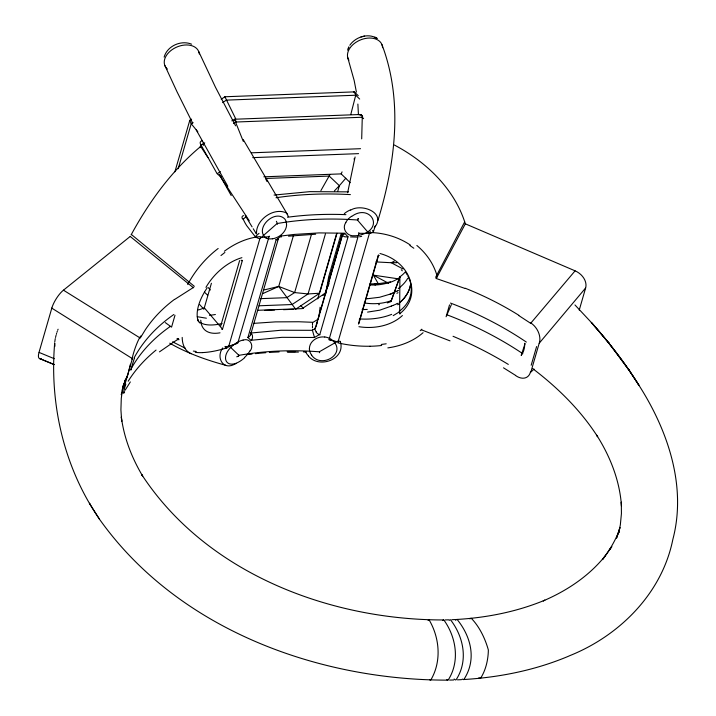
<?xml version="1.0" encoding="UTF-8"?>
<svg xmlns="http://www.w3.org/2000/svg" width="716" height="716" viewBox="0 0 716 716"><rect width="100%" height="100%" fill="white"/><g stroke="black" fill="none" stroke-linecap="round" stroke-linejoin="round"><path stroke-width="1.07" d="M312.498 324.876L312.48 322.29L298.885 321.752L275.392 321.878L253.688 323.364M312.489 325.878L312.489 326.38M399.976 313.966A6.104 3.276 52.5 0 1 399.644 311.693L399.904 276.806A43.613 33.187 22.2 0 0 405.283 271.928M312.48 326.863L312.471 327.83M309.41 348.647C309.455 341.076 317.707 335.983 324.742 337.057M312.445 329.512C314.217 330.989 316.624 325.977 316.857 323.578M361.696 138.877L362.269 117.245L235.528 122.033L243.288 141.392M286.66 224.743C286.212 232.1 279.33 237.739 272.393 238.84M54.756 341.926L55.275 338.57M319.094 315.783L320.106 307.2M130.41 364.229L127.833 374.844L124.826 381.019M370.19 231.187L369.886 233.38L359.19 233.309M531.183 365.25L536.597 346.562M355.091 156.983L347.627 192.765M325.717 293.855L328.671 276.832L340.995 234.221M121.273 394.614L121.711 392.493M122.15 390.372L122.812 387.195L121.281 398.373L120.915 409.785L121.711 421.384L121.335 416.918C124.002 437.95 131.896 458.016 142.708 476.167L141.643 474.484C206.074 573.086 329.181 620.029 443.607 619.958M618.678 532.892L620.333 524.891L621.425 513.623L621.336 502.131L621.479 506.123C619.823 480.758 610.238 456.522 596.705 435.221L597.645 436.742C580.595 410.125 557.764 387.705 532.713 368.624M618.767 532.74L619.94 527.486L616.521 538.146L619.438 530.001C615.286 540.678 609.45 550.586 602.46 559.644L611.84 546.594L609.227 550.21M55.517 337.46L56.063 335.33M350.795 114.488L355.736 95.228L354.304 91.881L224.914 96.767L221.217 99.256M121.353 394.623L125.461 379.856L122.758 386.891M375.193 225.979L373.663 230.973A3.141 1.826 79.2 0 1 373.475 231.384L372.589 230.409M329.02 339.742L358.993 233.309L358.6 232.7M377.95 220.43C395.142 163.848 403.466 101.386 381.968 44.66M51.812 308.149L39.013 352.397A15.17 4.779 -58 0 0 41.134 358.644M174.901 171.804L189.776 120.377L191.619 119.133M178.186 168.725L191.199 123.725L189.776 120.377L190.698 120.002M200.015 147.684L200.865 144.73L216.832 173.227M174.99 315.273L171.563 327.131L165.298 322.603M198.099 310.001A49.681 20.155 -52.4 0 0 204.329 307.746L211.408 283.267M239.609 260.597L220.474 326.773L222.524 329.154L242.384 260.472L241.587 260.749M338.328 340.905L369.304 233.801L357.4 219.991A257.706 161.055 15.6 0 0 277.065 223.553L259.872 238.643L228.896 345.747L238.947 355.342A257.706 166.873 16.7 0 1 319.291 351.798L338.328 340.905A4.887 2.622 37.8 0 0 340.279 341.335M247.924 337.487L276.054 240.048L281.075 236.02L294.169 234.427L319.094 232.906L344.629 233.21L348.057 236.862L319.873 334.327L314.476 337.487L282.041 337.334L250.922 340.297L247.87 337.513A4.636 3.643 -14.8 0 0 250.537 333.021M250.582 334.784L278.202 239.278A5.003 1.924 28.5 0 1 275.732 239.574M262.969 293.515L278.73 286.436L293.614 234.946M311.55 234.105L294.643 292.575L286.74 297.659L260.535 298.653M325.422 233.917L308.068 293.945L292.065 304.533L259.085 305.786M337.827 191.047L339.375 185.686L345.801 178.221M317.752 298.867L336.538 233.917M319.963 292.137L336.994 233.246M322.961 295.511L325.225 293.166L328.214 282.829M329.029 280.01L342.346 233.971M342.669 233.577L315.13 328.805A4.368 2.193 37.9 0 0 316.409 331.893M319.721 313.805L317.949 319.927M319.989 312.883L327.489 286.937M327.758 286.006L336.869 254.502M337.138 253.58L340.36 242.455M340.619 241.534L342.499 235.045M328.125 286.4L329.047 283.205M378.666 255.147A4.86 1.504 65.1 0 1 378.281 255.272L358.483 324.026A4.86 2.622 -44.1 0 0 359.45 321.52L378.576 255.344M390.936 301.588L393.854 293.444A259.639 11.769 -71.7 0 0 395.492 288.978L399.904 276.806L395.85 288.172A251.092 11.375 -71.7 0 1 393.075 295.78L390.936 301.588L388.09 302.644A48.93 37.68 21.4 0 1 387.258 302.886M449.523 304.9L446.095 316.758L451.402 304.577M579.235 310.1L585.634 287.975A15.17 11.483 33.1 0 0 575.091 270.836L465.328 223.822C454.57 188.827 426.101 161.744 394.364 145.017M56.34 334.345L56.636 333.352M317.537 321.332L316.937 323.301M521.239 355.252L525.052 343.635M56.949 332.331L57.298 331.293M164.143 57.101C167.186 45.949 181.13 39.81 191.602 44.195M347.582 50.156L348.844 46.925L348.28 48.366M57.674 330.255L58.086 329.226M224.556 97.653L224.914 96.767L235.725 118.838M122.794 386.891L127.466 375.882M263.864 176.816L341.174 173.89L342.069 171.876M329.978 174.534L320.902 190.59M222.721 347.949C215.811 357.266 222.927 370.745 234.759 364.122M250.179 350.885C254.261 345.747 249.965 337.54 243.1 340.145M464.684 221.871L435.731 277.11L436.277 278.524L465.185 288.503M131.135 234.848C149.17 201.706 171.831 170.417 201.008 146.216M436.277 278.524L465.328 223.822M51.794 308.157A15.17 4.779 -58 0 1 63.456 290.168L130.321 236.361M345.891 222.506C341.469 228.422 346.991 236.423 354.035 235.752A14.929 10.427 -8.5 0 0 362.484 234.311M125.166 390.157L130.33 381.923M420.229 330.694L421.831 329.199M194.349 286.319L131.341 234.463M193.768 287.241L174.606 299.476M236.593 343.152L236.056 343.77M349.811 45.251C355.476 36.963 368.158 32.721 376.983 38.422L374.817 37.196L377.09 38.342M455.591 620.333L456.343 619.617A7.661 2.864 86.7 0 1 457.139 619.474C471.11 636.694 476.874 659.606 463.923 679.386A7.661 2.864 86.7 0 1 463.127 679.52L462.294 679.081M585.634 287.975L539.184 343.25L530.833 372.141L534.055 369.08M575.091 270.845L530.663 323.31L518.635 315.461M428.079 620.503L428.517 620.074A7.661 2.264 -88.6 0 1 429.153 619.94C439.687 637.911 441.745 661.423 430.844 679.923A7.661 2.264 -88.6 0 1 430.209 680.066L429.573 679.618M605.038 556.081C588.847 576.201 566.795 590.807 543.211 600.903L544.867 600.169C516.97 611.75 486.961 617.666 456.871 619.456M374.316 227.706C386.98 212.983 361.741 203.031 350.634 210.155M334.417 190.877L339.375 185.686L329.217 176.082L265.448 178.49L267.068 181.587M442.649 620.548L443.132 620.119A7.661 2.578 89 0 1 443.848 619.975C456.208 637.106 460.137 661.342 448.216 679.976A7.661 2.578 89 0 1 447.5 680.111L446.757 679.663M449.263 620.36L449.764 619.931A7.661 2.721 87.8 0 1 450.516 619.788C463.646 636.81 468.559 660.734 456.101 679.761A7.661 2.721 87.8 0 1 455.349 679.896L454.123 679.001M259.854 238.625A4.896 2.148 32 0 1 255.308 236.665A3.159 3.07 -61.4 0 1 254.932 236.253L246.868 225.889A46.272 38.091 31.3 0 1 245.042 222.891L243.225 219.32L246.465 216.196M469.902 618.928L470.466 618.49A7.661 3.168 84.1 0 1 471.334 618.338C479.496 626.769 485.197 638.636 488.357 650.012C488.214 659.579 485.851 670.033 480.705 678.043A7.661 3.168 84.1 0 1 479.827 678.186L478.888 677.757M255.344 236.647L259.004 233.335M244.666 357.723C226.453 373.868 217.136 355.897 235.475 343.582A14.929 9.666 -36.8 0 1 243.127 340.01M220.967 255.531L224.878 252.471M159.462 351.86L174.427 341.559L178.633 339.008L178.919 339.814L176.95 338.775M399.644 311.693L393.191 315.649M255.666 232.933L256.498 232.333M193.052 122.481L191.199 123.725L197.813 131.78M222.649 102.603L226.346 100.124L355.736 95.228L359.683 99.059M231.832 120.861L233.577 119.688L234.356 120.762M201.151 145.25L204.74 142.842M233.416 123.573L235.573 122.132M220.385 171.563L217.181 173.72A4.949 2.229 38.6 0 0 220.931 176.378L221.208 176.503M325.225 293.166L302.215 308.623L257.733 310.296M295.681 309.223L319.658 293.211L308.068 293.945L294.643 292.575L278.73 286.436L264.231 289.926M351.726 216.447C368.812 203.541 384.814 226.408 362.556 234.418M193.392 287.743L130.249 236.486M394.23 261.197L391.258 262.736L375.864 261.913M397.299 290.956L398.472 290.365M397.129 291.045L392.905 292.969M236.432 363.352L235.313 363.88M397.138 303.673L398.159 303.208M396.789 303.826L393.236 305.338M390.838 306.278L379.731 310.189L367.577 312.104M390.139 294.106L391.061 293.712M389.952 294.187L379.578 297.274L367.46 298.733M391.804 293.408L392.726 293.041M391.571 305.974L393.057 305.41M234.132 344.423L235.824 343.85M234.043 344.459L233.076 344.781M236.164 343.734L237.757 343.188L269.225 236.101M228.807 346.15L232.897 344.835M353.597 92.087L354.304 91.881L358.26 95.711M360.998 36.946L364.632 36.104M359.575 236.799L361.705 236.307M222.47 329.163L221.763 329.297M370.145 284.333A65.612 49.681 33.1 0 0 374.2 284.216L390.497 282.006L388.77 282.614A48.93 37.68 21.4 0 1 369.93 284.923M386.192 343.805L381.243 344.468M276 197.75C300.595 194.063 325.583 193.213 350.401 194.609M250.967 333.012L280.985 330.246L312.436 330.318L314.476 337.487M274.049 195.065L309.84 191.646L348.432 191.87M376.231 283.849L374.012 284.109A61.782 47.578 21.4 0 1 369.823 284.01M260.212 237.524L269.046 236.71M288.53 236.164L315.649 234.221M357.526 237.121L350.491 236.906M463.395 679.547C499.231 677.425 534.95 670.319 568.128 656.393L569.784 655.65C619.644 635.62 662.014 593.304 672.825 539.515C686.957 486.083 667.733 430.298 638.905 385.226L637.974 383.794C624.298 361.974 608.394 341.666 591.282 322.442C608.77 342.087 624.978 362.887 638.905 385.226L628.791 369.796L629.713 371.139L608.206 342.23L609.128 343.376L592.23 323.417L574.948 304.944M455.313 619.537L451.832 619.707M461.543 679.645L457.47 679.842M359.933 114.506L234.741 119.232M251.459 152.821L360.551 148.695M252.73 157.636L358.591 153.636M264.589 310.395L274.586 310.019M283.464 309.679L293.462 309.303M448.699 619.823L445.182 619.922M453.729 679.985L449.621 680.093M447.742 680.137C316.776 680.227 177.031 628.648 99.3 518.948L98.28 517.355C63.858 466.671 49.449 403.761 54.684 343.009L54.935 346.24M396.798 262.683L391.258 262.736L403.063 268.992M206.387 318.199L197.285 316.714M287.626 352.048L298.411 352.093M196.247 351.458L193.329 351.091M378.299 283.751L373.385 275.141L398.687 278.891M334.068 341.004L338.48 341.997M333.933 340.977L331.007 340.252M378.29 255.335L379.194 255.549M330.846 340.216L329.145 339.769M225.656 365.276C206.289 360.014 187.189 353.194 169.737 343.188M421.438 329.834L450.033 340.879M122.767 386.998L124.02 387.517L132.371 358.627L51.946 308.229M39.156 352.451L54.318 358.725M172.574 341.827L185.283 348.218M177.541 338.435L178.633 339.008M373.385 275.141L388.743 283.375M265.985 238.07C254.037 228.744 274.55 208.642 284.789 218.98A19.681 12.333 -34.5 0 1 286.49 224.797M330.201 339.903L329.754 339.635M503.5 367.818L515.601 375.399M285.621 212.607C272.993 207.354 255.433 220.421 256.561 233.935M63.456 290.177L140.229 338.068L145.464 329.566A256.462 169.45 24.5 0 1 174.489 299.386M409.874 245.481L413.812 248.246M374.2 284.216L375.309 285.093M225.182 347.171L226.614 348.459M204.436 292.164L207.649 295.216M362.26 117.343L363.621 118.659M353.955 158.943L354.429 159.399M341.174 173.89L350.222 182.669M308.435 356.076C319.085 369.044 345.765 359.36 340.369 341.648M300.845 305.669L303.486 308.498M208.195 287.572L210.379 289.998M199.522 304.434L203.89 309.267M204.311 307.808L220.304 326.577M199.719 322.961L197.902 320.142M311.603 355.19C321.305 369.34 347.824 353.265 332.045 339.93A14.929 11.519 -11.9 0 0 324.778 336.95M280.636 236.638L281.236 237.094L281.084 236.065M295.457 308.927L278.73 286.436M200.686 146.467L207.98 157.618M219.526 175.277L249.284 220.796M242.948 218.828L242.975 218.872A2.685 1.298 76.5 0 1 243.207 219.293L243.225 219.32M90.458 504.905L89.393 503.223L99.3 518.948M405.712 272.366L407.261 274.944M287.546 214.648L243.154 139.459M253.24 228.753L255.961 233.192M245.248 215.623L252.095 226.882M227.778 186.258L196.211 129.891M219.194 174.095L231.214 195.549M235.6 125.828L215.435 87.155L198.726 51.597M192.72 123.25L176.986 91.72L164.859 65.514M407.941 276.26L409.113 278.954M319.658 352.737L319.381 352.021M312.65 322.567L318.164 319.193A4.511 2.085 37.9 0 1 318.262 319.05M347.69 57.432L354.178 80.541L356.407 92.131M357.875 104.071L358.421 114.408M359.414 319.175L359.441 321.323M249.902 350.885A19.681 11.895 -33 0 1 244.416 357.553M311.711 355.145A19.681 14.231 -10.2 0 1 309.366 348.656M308.56 355.995A22.536 18.034 -7.6 0 1 305.446 351.511M345.739 222.47A19.681 14.669 -11.2 0 1 351.547 216.286M344.289 213.672A22.536 15.564 -3.4 0 1 350.428 209.904M348.916 60.233A18.321 12.548 -23.1 0 1 361.24 39.631A18.321 12.548 -23.1 0 1 382.568 47.695M272.42 238.768A14.929 8.583 -31.8 0 1 266.066 237.989M285.729 212.518A22.536 11.859 -33.9 0 1 288.181 216.688M167.392 69.058A18.321 12.548 -23.1 0 1 175.939 47.435A18.321 12.548 -23.1 0 1 199.308 53.995M200.963 144.704A4.412 2.783 21.8 0 1 202.154 140.792M203.514 145.321A5.075 0.564 80.2 0 1 203.174 142.94M236.19 122.346A4.788 0.51 44.9 0 1 235.358 121.443M235.51 119.984A4.708 1.718 -79.4 0 1 235.815 121.711M234.902 119.241A4.699 1.235 -84.8 0 1 235.457 119.867M234.436 119.841A4.708 1.029 88.5 0 1 234.866 119.232M234.392 120.342A4.708 1.11 81.4 0 1 234.463 119.921M361.473 115.276A4.708 2.005 78.8 0 1 362.412 117.048M362.52 117.299A4.788 2.927 -27 0 0 362.332 115.947A4.779 2.667 -39.1 0 0 361.294 115.106M360.211 115.097A4.788 2.703 -50.2 0 1 361.258 115.061M359.128 114.963A4.708 2.237 -86.7 0 1 360.22 114.515M360.282 114.497A4.699 2.264 85.4 0 1 361.455 115.339M191.172 353.731A74.204 32.041 -47.2 0 1 182.195 337.415M187.708 284.512A74.204 48.903 -50.8 0 1 218.156 248.488M134.116 357.857A258.136 165.593 17.7 0 1 173.872 314.485M131.01 370.02A28.533 3.195 -68.5 0 1 134.483 358.018M130.572 369.823A258.136 164.179 16.1 0 1 170.417 326.353M446.802 314.745A258.136 164.179 16.1 0 1 522.805 353.704M222.112 323.543A47.471 19.592 -29.9 0 1 200.31 322.549M215.391 314.503A45.439 15.68 -21.8 0 1 209.421 315.309M202.61 352.612A74.034 29.795 -31.7 0 1 195.307 352.344M228.18 347.466A74.41 27.969 -29.1 0 1 202.521 352.585M224.359 251.244A74.357 53.995 -55 0 1 260.409 236.557M205.948 287.349A47.498 31.943 -48.5 0 1 241.901 257.671M198.502 321.708A45.233 22.5 -47 0 1 207.139 287.877M220.018 332.815A47.498 22.948 -44.5 0 1 200.766 320.222M197.947 319.81A6.104 5.236 -20.1 0 1 198.654 321.574M242.339 260.409A4.86 3.956 -52.9 0 1 241.095 260.257M131.986 359.343A15.68 2.39 -71.1 0 1 140.784 335.965M124.638 391.831A15.68 1.047 -70.7 0 1 125.819 384.125M128.191 381.207A256.462 156.383 10.1 0 1 156.061 350.07M423.075 332.698A74.204 55.445 14.5 0 1 387.839 347.887M416.864 245.481A74.204 64.395 -4 0 1 437.315 276.761M450.471 303.065A258.136 168.394 15.7 0 1 526.332 342.078M524.73 343.268A28.533 19.654 54.5 0 1 521.266 355.27M391.688 314.351A47.471 28.014 0.8 0 1 359.853 318.933M409.337 278.918A43.891 33.383 12.2 0 1 399.161 311.29M399.895 277.352A47.632 36.364 26.5 0 1 390.614 282.176M379.462 304.586A48.93 37.68 21.4 0 1 378.558 304.694M391.258 300.648A49.681 38.261 21.4 0 1 364.247 302.931M381.655 345.488A74.034 44.482 2.8 0 1 370.02 346.258M370.029 346.231A74.41 41.671 2.3 0 1 337.907 342.839M369.948 232.512A74.357 67.402 -12.2 0 1 410.277 244.988M379.999 253.527A47.498 40.776 -7.4 0 1 410.161 280.359M410.035 280.43A45.233 35.209 9.4 0 1 399.707 313.751M402.41 315.532A47.498 35.764 8.3 0 1 358.94 326.711M401.264 269.717A47.471 38.431 3.5 0 1 402.285 270.818M465.31 288.271A256.462 184.11 13.4 0 1 518.832 315.282M530.78 322.925A15.68 11.402 56.7 0 1 539.264 343.304M530.502 371.917A15.68 10.463 58.5 0 1 515.565 375.515M453.04 336.287A256.462 145.536 17.7 0 1 508.315 364.408M367.254 309.419A45.439 21.247 -1.8 0 1 362.135 309.545M390.793 306.412A19.502 7.813 -35.1 0 1 391.527 306.108M397.675 304.756A17.864 7.142 -44.1 0 1 399.107 304.067M367.433 298.536A47.202 28.989 -0.5 0 1 365.679 298.599M390.82 294.133A26.277 7.097 -30.5 0 1 391.536 293.837M396.888 293.3A25.866 6.596 -38 0 1 398.042 292.665M407.681 278.426A44.562 33.151 1.8 0 1 398.257 288.557M278.184 238.768A4.368 1.951 34.5 0 1 278.184 239.216M344.727 233.774A4.564 2.828 -71.1 0 1 341.362 233.72M347.931 236.656A4.636 3.079 -16.4 0 1 342.606 233.801M319.936 334.811A4.994 3.025 41.9 0 1 316.016 332.027M250.913 333.209A4.556 3.526 -79.8 0 1 251.164 340.583M242.357 218.711A5.621 2.864 36.2 0 1 243.601 215.641M277.459 224.269A4.627 0.501 62.1 0 1 277.352 224.162M276.367 221.28A4.618 0.859 59.7 0 1 277.226 223.285M287.501 217.243A259.989 162.577 15.6 0 1 345.918 214.657M358.564 218.604A4.618 2.381 -62.2 0 1 358.206 219.123M357.928 218.684A4.681 1.969 -61.2 0 1 357.624 219.105M357.919 219.812A4.627 2.989 -68.8 0 1 357.481 220.242M373.412 231.402A4.914 2.98 -9.2 0 1 369.313 233.505M248.622 354.51A259.989 168.251 16.7 0 1 252.023 354.071M255.451 353.668A259.989 168.251 16.7 0 1 265.86 352.684M269.368 352.433A259.989 168.251 16.7 0 1 279.097 351.932M287.143 351.744A259.989 168.251 16.7 0 1 295.269 351.744M303.45 351.932A259.989 168.251 16.7 0 1 306.188 352.039M238.115 356.12A4.618 3.267 -72.7 0 1 236.719 356.792M238.688 356.067A4.681 3.508 -80 0 1 238.213 356.434M238.813 355.118A4.627 2.703 -65.4 0 1 238.455 355.53M228.977 345.909A4.923 3.983 -3.8 0 1 224.994 346.455M410.483 285.075C409.194 292.003 405.041 298.125 399.707 302.617C405.041 298.116 409.194 291.994 410.483 285.075M54.174 364.569L39.863 358.662L54.201 364.587"/></g></svg>
